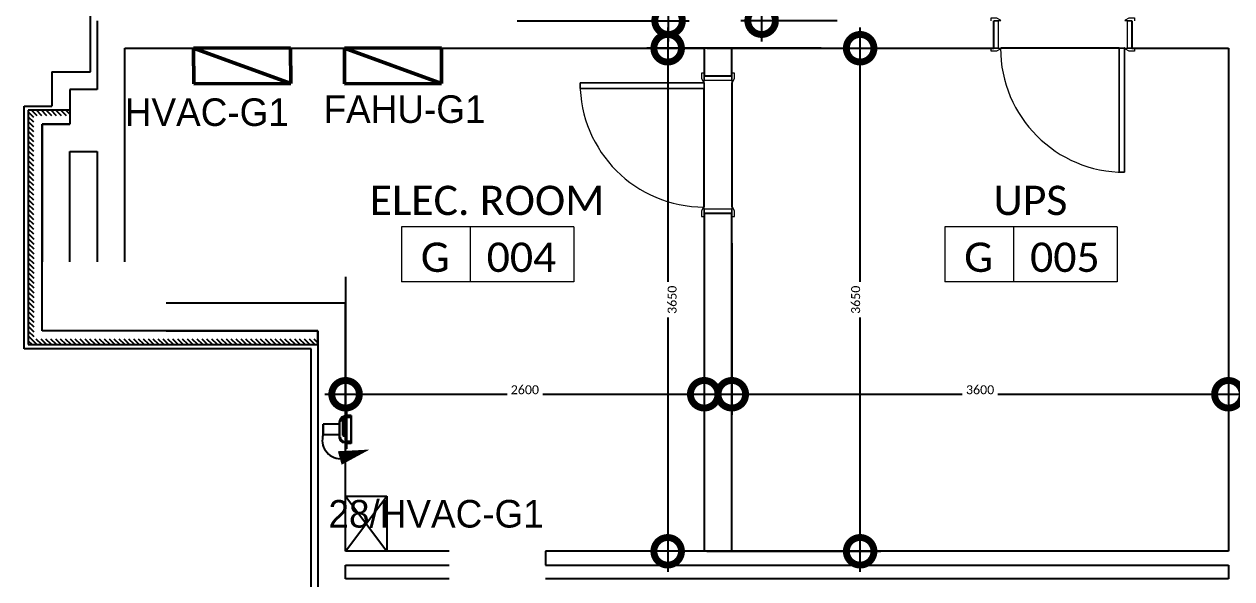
# Model space of a CAD drawing. Header units: metres. Extents: x 22.6 to 101.3, y 9.4 to 67.4.
# Drawn here: x 47.01 to 55.77, y 50.05 to 54.07 of the extents above; entities that cross this region are included whole.
import ezdxf

# ---------------------------------------------------------------- set-up
doc = ezdxf.new("R2010")
doc.units = ezdxf.units.M
doc.linetypes.add('ECG_Line-Ptrn-Sold', pattern=[9144.001000000002, 9144.000000000002, -0.001])
for name, color, linetype in [('00', 252, 'Continuous'), ('HVAC', 1, 'Continuous'), ('LIGHTING', 1, 'Continuous')]:
    doc.layers.add(name, color=color, linetype=linetype)
for name, color, linetype, lineweight in [('A-DIM', 7, 'Continuous', 5), ('A-DOOR', 5, 'Continuous', 5), ('A-TEXT', 7, 'ECG_Line-Ptrn-Sold', 13), ('A-WALL', 6, 'ECG_Line-Ptrn-Sold', 50), ('M-EQPM', 1, 'Continuous', 25)]:
    doc.layers.add(name, color=color, linetype=linetype, lineweight=lineweight)
doc.styles.add('Calibri', font='calibri.ttf', dxfattribs={"height": 0.2126391096979332})
doc.dimstyles.new('ECG_Dimn-Detl-100', dxfattribs={"dimscale": 0.3048, "dimtxt": 0.25, "dimasz": 1.312335958005249, "dimexe": 0.4921259842519685, "dimexo": 0.0625, "dimgap": 0, "dimtad": 1, "dimdec": 0, "dimlfac": 1000, "dimzin": 0, "dimdsep": 46, "dimtxsty": 'Calibri', "dimblk1": 'DOTSMALL', "dimblk2": 'DOTSMALL', "dimsah": 1, "dimcen": 0.09, "dimdle": 0.4921259842519685, "dimazin": 0, "dimtfac": 1, "dimtdec": 4, "dimtix": 1, "dimtmove": 0, "dimatfit": 3, "dimfxl": 0.4921259842519685, "dimfxlon": 1, "dimtvp": 1, "dimtolj": 1, "dimtzin": 0, "dimarcsym": 2})
doc.dimstyles.new('ECG_Dimn-Detl-100_2', dxfattribs={"dimscale": 0.3048, "dimtxt": 0.25, "dimasz": 1.312335958005249, "dimexe": 0.4921259842519685, "dimexo": 0.0625, "dimgap": 0, "dimtad": 1, "dimdec": 0, "dimlfac": 1000, "dimzin": 0, "dimdsep": 46, "dimtxsty": 'Calibri', "dimblk1": 'DOTSMALL', "dimblk2": 'DOTSMALL', "dimsah": 1, "dimcen": 0.09, "dimdle": 0.4921259842519685, "dimazin": 0, "dimtfac": 1, "dimtdec": 4, "dimtix": 1, "dimtmove": 0, "dimatfit": 3, "dimfxl": 0.4921259842519685, "dimfxlon": 1, "dimtvp": 1, "dimtolj": 1, "dimtzin": 0, "dimarcsym": 2})
pattern_1 = [(135, (0, 0), (-0.01767766952966369, -0.01767766952966369), [])]

# ---------------------------------------------------------------- blocks, each defined once
blk = doc.blocks.new('ECG_ Door-Single Leaf-Steel - 1000x2200 mm-3097160-GROUND FLOOR PLAN')
at = {"layer": 'A-DOOR'}
for p, q in [((0.407999999999996, 1.000000000000968), (0.407999999999996, 0.1000000000009684)), ((0.447999999999996, 1.000000000000968), (0.407999999999996, 1.000000000000968)), ((0.4079999999999928, 0.1000000000009684), (0.4079999999999928, 1.000000000000968)), ((0.4079999999999928, 1.000000000000968), (0.4479999999999928, 1.000000000000968)), ((0.447999999999996, 0.1000000000009684), (0.447999999999996, 1.000000000000968)), ((0.4479999999999928, 1.000000000000968), (0.4479999999999928, 0.1000000000009684)), ((-0.4800000000000013, 0.1200000000009744), (-0.5200000000000015, 0.1200000000009712)), ((-0.5200000000000015, 0.1200000000009712), (-0.5200000000000017, 0.1000000000009747)), ((-0.5000000000000283, 0.1000000000009737), (-0.4500000000000015, 0.1000000000009713)), ((-0.4680000000003104, 0.1000000000009697), (-0.5000000000003211, 0.1000000000009697)), ((-0.4540000000000017, 0.1060000000009712), (-0.4800000000000013, 0.1200000000009744)), ((-0.4680000000003104, -0.1), (-0.4680000000003104, 0.1000000000009697)), ((0.407999999999996, 0.1000000000009684), (0.447999999999996, 0.1000000000009684)), ((0.4479999999999928, 0.1000000000009684), (0.4079999999999928, 0.1000000000009684)), ((0.4499999999999915, 0.1000000000009684), (0.5000000000000181, 0.1000000000009681)), ((0.4799999999999915, 0.1200000000009682), (0.4539999999999915, 0.1060000000009683)), ((0.4679999999996772, 0.1000000000009697), (0.4679999999996772, -0.1)), ((0.4999999999996882, 0.1000000000009697), (0.4679999999996772, 0.1000000000009697)), ((0.5199999999999916, 0.1200000000009679), (0.4799999999999915, 0.1200000000009682)), ((0.5199999999999915, 0.100000000000968), (0.5199999999999916, 0.1200000000009679)), ((-0.5200000000000016, -0.1000000000000001), (-0.5200000000000016, -0.12)), ((-0.5200000000000016, -0.12), (-0.4800000000000015, -0.12)), ((-0.4500000000000016, -0.1000000000000001), (-0.5000000000000282, -0.1000000000000001)), ((-0.5000000000003211, -0.1), (-0.4680000000003104, -0.1)), ((-0.4800000000000015, -0.12), (-0.4540000000000016, -0.106)), ((0.50000000000002, -0.1000000000000001), (0.449999999999991, -0.1000000000000001)), ((0.4539999999999911, -0.106), (0.4799999999999908, -0.12)), ((0.4679999999996772, -0.1), (0.4999999999996882, -0.1)), ((0.4799999999999908, -0.12), (0.5199999999999909, -0.12)), ((0.5199999999999909, -0.12), (0.5199999999999909, -0.1000000000000001))]:
    blk.add_line(p, q, dxfattribs=at)
for centre, radius, start, end in [((0.4479999999999913, 0.1000000000009637), 0.900000000000004, 89.99999999999991, 179.9999999999999), ((-0.4580000000000015, 0.09900000000097121), 0.008062257748298515, 7.125016348902509, 60.25511870305892), ((0.4579999999999915, 0.09900000000096827), 0.008062257748298577, 119.7448812969417, 172.8749836510968), ((-0.4580000000000015, -0.099), 0.008062257748298529, 299.7448812969415, 352.8749836510968), ((0.4579999999999909, -0.099), 0.008062257748298515, 187.1250163489021, 240.2551187030581)]:
    blk.add_arc(centre, radius, start, end, dxfattribs=at)
blk = doc.blocks.new('ECG_ Door-Single Leaf-Steel - 1000x2200 mm-3097159-GROUND FLOOR PLAN')
at = {"layer": 'A-DOOR'}
for p, q in [((-0.5200000000000016, 0.12), (-0.4800000000000015, 0.12)), ((-0.5200000000000016, 0.1000000000000001), (-0.5200000000000016, 0.12)), ((-0.4500000000000016, 0.1000000000000001), (-0.4999999999999943, 0.1000000000000001)), ((-0.5000000000003211, 0.1), (-0.4680000000003104, 0.1)), ((-0.4800000000000015, 0.12), (-0.4540000000000016, 0.106)), ((-0.4680000000003104, 0.1), (-0.4680000000003104, -0.1000000000009697)), ((0.4999999999999861, 0.1000000000000001), (0.449999999999991, 0.1000000000000001)), ((0.4539999999999911, 0.106), (0.4799999999999908, 0.12)), ((0.4679999999996772, 0.1), (0.4999999999996882, 0.1)), ((0.4679999999996772, -0.1000000000009697), (0.4679999999996772, 0.1)), ((0.4799999999999908, 0.12), (0.5199999999999909, 0.12)), ((0.5199999999999909, 0.12), (0.5199999999999909, 0.1000000000000001)), ((-0.5200000000000015, -0.1200000000009712), (-0.5200000000000017, -0.1000000000009747)), ((-0.4800000000000013, -0.1200000000009744), (-0.5200000000000015, -0.1200000000009712)), ((-0.4999999999999944, -0.1000000000009737), (-0.4500000000000015, -0.1000000000009713)), ((-0.4680000000003104, -0.1000000000009697), (-0.5000000000003211, -0.1000000000009697)), ((-0.4540000000000017, -0.1060000000009712), (-0.4800000000000013, -0.1200000000009744)), ((0.407999999999996, -0.1000000000009684), (0.447999999999996, -0.1000000000009684)), ((0.407999999999996, -1.000000000000968), (0.407999999999996, -0.1000000000009684)), ((0.4079999999999928, -0.1000000000009684), (0.4079999999999928, -1.000000000000968)), ((0.4479999999999928, -0.1000000000009684), (0.4079999999999928, -0.1000000000009684)), ((0.447999999999996, -0.1000000000009684), (0.447999999999996, -1.000000000000968)), ((0.4479999999999928, -1.000000000000968), (0.4479999999999928, -0.1000000000009684)), ((0.4499999999999915, -0.1000000000009684), (0.4999999999999866, -0.1000000000009681)), ((0.4799999999999915, -0.1200000000009682), (0.4539999999999915, -0.1060000000009683)), ((0.4999999999996882, -0.1000000000009697), (0.4679999999996772, -0.1000000000009697)), ((0.5199999999999916, -0.1200000000009679), (0.4799999999999915, -0.1200000000009682)), ((0.5199999999999915, -0.100000000000968), (0.5199999999999916, -0.1200000000009679)), ((0.447999999999996, -1.000000000000968), (0.407999999999996, -1.000000000000968)), ((0.4079999999999928, -1.000000000000968), (0.4479999999999928, -1.000000000000968))]:
    blk.add_line(p, q, dxfattribs=at)
for centre, radius, start, end in [((-0.4580000000000015, 0.099), 0.008062257748298529, 7.125016348902825, 60.25511870305812), ((0.4579999999999909, 0.099), 0.008062257748298515, 119.7448812969415, 172.8749836510976), ((-0.4580000000000015, -0.09900000000097121), 0.008062257748298515, 299.7448812969407, 352.8749836510972), ((0.4479999999999913, -0.1000000000009637), 0.9000000000000054, 180.0000000000001, 269.9999999999997), ((0.4579999999999915, -0.09900000000096827), 0.008062257748298577, 187.1250163489029, 240.2551187030579)]:
    blk.add_arc(centre, radius, start, end, dxfattribs=at)
blk = doc.blocks.new('ECG_G-Tag-Room - ECG_G-Tag-Room-Engl-1568319-GROUND FLOOR PLAN')
at = {"layer": 'A-TEXT'}
for p, q in [((-0.006249999999999996, 0), (-0.006249999999999996, -0.004)), ((0.00625, 0), (-0.006249999999999996, 0)), ((-0.001249999999999994, -0.004), (-0.001249999999999987, 0)), ((0.00625, 0), (0.00625, -0.004)), ((0.006250000000000001, -0.004), (-0.006249999999999996, -0.004))]:
    blk.add_line(p, q, dxfattribs=at)
blk = doc.blocks.new('_DotSmall')
at = {"color": 0, "linetype": 'ByBlock', "const_width": 0.5}
blk.add_lwpolyline([(-0.0625, 0, 1), (0.0625, 0, 1)], format="xyb", close=True, dxfattribs=at)
blk = doc.blocks.new('EWETETT')
at = {"layer": 'A-WALL', "color": 4}
for points in [[(351.6226260178373, 1.777234227047302), (350.315628329874, 260.3643986215175), (-352.9296237057424, 256.8099301674229), (-351.6226260177791, -1.777234227047302), (351.6226260178373, 1.777234227047302), (-352.9296237057424, 256.8099301674229)], [(351.6226260178373, 1.777234227047302), (-351.6226260177791, -1.777234227047302), (-352.9296237057424, 256.8099301674229), (351.6226260178373, 1.777234227047302)]]:
    blk.add_lwpolyline(points, dxfattribs=at)
blk = doc.blocks.new('A$C5fadd77b')
at = {"layer": 'LIGHTING', "color": 4, "xscale": 0.001, "yscale": 0.001, "zscale": 0.001}
blk.add_blockref('EWETETT', (-0.4877765756690451, -0.1455769761855166), dxfattribs=at)
blk = doc.blocks.new('ECG_MECHEQ-Fan Exhaust-Captive Aire-Axial Wall-Mounted - EX_F-03-1819147-GROUND FLOOR PLAN')
at = {"layer": 'M-EQPM'}
for p, q in [((49324.88060839778, 51221.13237988705), (49324.88060839778, 51143.34487988704)), ((49324.88060839778, 51143.34487988702), (49324.88060839778, 51221.13237988701)), ((49324.88060839778, 51221.13237988704), (49337.58060839777, 51221.13237988704)), ((49337.58060839777, 51221.13237988701), (49337.58060839777, 51143.34487988702)), ((49337.58060839777, 51143.34487988704), (49337.58060839777, 51221.13237988705)), ((49343.93060839777, 51273.51987988704), (49343.93060839777, 50990.94487988703)), ((49343.93060839777, 50990.94487988703), (49343.93060839777, 51273.51987988704)), ((49343.93060839777, 51273.51987988704), (49343.93060839777, 51273.51987988704)), ((49343.93060839777, 51273.51987988704), (49350.28060839778, 51273.51987988704)), ((49350.28060839778, 51273.51987988704), (49343.93060839777, 51273.51987988704)), ((49350.28060839778, 51263.99487988704), (49343.93060839777, 51263.99487988704)), ((49350.28060839778, 51263.99487988704), (49343.93060839777, 51263.99487988704)), ((49343.93060839777, 51259.23237988704), (49343.93060839777, 51259.23237988704)), ((49343.93060839777, 51259.23237988704), (49343.93060839777, 51259.23237988704)), ((49343.93060839777, 51259.23237988704), (49343.93060839777, 51259.23237988704)), ((49343.93060839777, 51259.23237988704), (49343.93060839777, 51259.23237988704)), ((49343.93060839777, 51254.46987988704), (49350.28060839778, 51254.46987988704)), ((49343.93060839777, 51254.46987988704), (49350.28060839778, 51254.46987988704)), ((49343.93060839781, 51033.2744865098), (49343.93060839782, 51231.19027326426)), ((49343.93060839782, 51231.19027326426), (49343.93060839781, 51033.2744865098)), ((49343.93060839782, 51224.84027326427), (49343.93060839781, 51039.6244865098)), ((49343.93060839781, 51039.6244865098), (49343.93060839782, 51224.84027326427)), ((49350.28060839778, 51224.30737988704), (49343.93060839777, 51224.30737988704)), ((49350.28060839778, 51273.51987988704), (49350.28060839778, 51273.51987988704)), ((49350.28060839778, 51273.51987988704), (49350.28060839778, 50990.94487988703)), ((49350.28060839778, 50990.94487988703), (49350.28060839778, 51273.51987988704)), ((49350.28060839778, 51259.23237988704), (49350.28060839778, 51259.23237988704)), ((49350.28060839778, 51259.23237988704), (49350.28060839778, 51259.23237988704)), ((49350.28060839778, 51259.23237988704), (49350.28060839778, 51259.23237988704)), ((49350.28060839778, 51259.23237988704), (49350.28060839778, 51259.23237988704)), ((49350.28060839778, 51233.83237988704), (49350.28060839778, 51030.63237988704)), ((49350.28060839778, 51030.63237988704), (49350.28060839778, 51233.83237988704)), ((49350.28060839778, 51233.83237988704), (49350.28060839778, 51233.83237988704)), ((49350.28060839778, 51233.83237988704), (49385.20560839777, 51233.83237988704)), ((49385.20560839777, 51233.83237988704), (49350.28060839778, 51233.83237988704)), ((49350.28060839778, 51219.54487988704), (49350.28060839778, 51219.54487988704)), ((49350.28060839778, 51219.54487988704), (49350.28060839778, 51044.91987988703)), ((49350.28060839778, 51044.91987988703), (49350.28060839778, 51219.54487988704)), ((49350.28060839778, 51219.54487988704), (49385.20560839777, 51219.54487988704)), ((49385.20560839777, 51219.54487988704), (49350.28060839778, 51219.54487988704)), ((49385.20560839777, 51233.83237988704), (49385.20560839777, 51233.83237988704)), ((49385.20560839777, 51233.83237988704), (49385.20560839777, 51030.63237988704)), ((49385.20560839777, 51030.63237988704), (49385.20560839777, 51233.83237988704)), ((49385.20560839777, 51219.54487988704), (49385.20560839777, 51044.91987988703)), ((49385.20560839777, 51044.91987988703), (49385.20560839777, 51219.54487988704)), ((49385.20560839777, 51219.54487988704), (49385.20560839777, 51219.54487988704)), ((49299.48060839776, 51169.06237988704), (49182.00560839778, 51169.06237988704)), ((49182.00560839778, 51095.40237988703), (49182.00560839778, 51169.06237988704)), ((49182.00560839778, 51169.06237988704), (49182.00560839778, 51095.40237988703)), ((49299.48060839776, 51095.40237988703), (49299.48060839776, 51169.06237988704)), ((49299.48060839776, 51169.06237988704), (49299.48060839776, 51095.40237988703)), ((49343.93060839777, 51154.45737988703), (49318.53060839777, 51154.45737988703)), ((49318.53060839777, 51132.23237988703), (49318.53060839777, 51132.23237988703)), ((49318.53060839777, 51132.23237988703), (49318.53060839777, 51132.23237988703)), ((49337.58060839777, 51154.45737988703), (49324.88060839778, 51154.45737988703)), ((49324.88060839778, 51143.34487988703), (49324.88060839778, 51110.00737988704)), ((49324.88060839778, 51087.7795598343), (49324.88060839778, 51143.34487988702)), ((49324.88060839778, 51143.34487988702), (49337.58060839777, 51143.34487988702)), ((49324.88060839778, 51110.00737988704), (49324.88060839778, 51143.34487988604)), ((49324.88060839778, 51143.34487988604), (49324.88060839778, 51087.78378998058)), ((49337.58060839777, 51143.34487988604), (49324.88060839778, 51143.34487988604)), ((49324.88060839778, 51143.34487988701), (49324.88060839778, 51143.34487988704)), ((49337.58060839777, 51143.34487988701), (49324.88060839778, 51143.34487988701)), ((49337.58060839777, 51143.34487988702), (49324.88060839778, 51143.34487988702)), ((49337.58060839777, 51143.34487988702), (49337.58060839777, 51087.7795598343)), ((49337.58060839777, 51110.00737988704), (49337.58060839777, 51143.34487988703)), ((49337.58060839777, 51087.78378998058), (49337.58060839777, 51143.34487988604)), ((49337.58060839777, 51143.34487988604), (49337.58060839777, 51110.00737988704)), ((49337.58060839777, 51143.34487988704), (49337.58060839777, 51143.34487988701)), ((49350.28060839778, 51187.79487988704), (49343.93060839777, 51187.79487988704)), ((49350.28060839778, 51187.79487988704), (49343.93060839777, 51187.79487988704)), ((49343.93060839777, 51183.03237988704), (49343.93060839777, 51183.03237988704)), ((49343.93060839777, 51183.03237988704), (49343.93060839777, 51183.03237988704)), ((49343.93060839777, 51183.03237988704), (49343.93060839777, 51183.03237988704)), ((49343.93060839777, 51183.03237988704), (49343.93060839777, 51183.03237988704)), ((49343.93060839777, 51178.26987988704), (49350.28060839778, 51178.26987988704)), ((49343.93060839777, 51178.26987988704), (49350.28060839778, 51178.26987988704)), ((49343.93060839777, 51132.23237988703), (49343.93060839777, 51132.23237988703)), ((49343.93060839777, 51132.23237988703), (49343.93060839777, 51132.23237988703)), ((49343.93060839777, 51132.23237988703), (49343.93060839777, 51132.23237988703)), ((49343.93060839777, 51132.23237988703), (49343.93060839777, 51132.23237988703)), ((49350.28060839778, 51183.03237988704), (49350.28060839778, 51183.03237988704)), ((49350.28060839778, 51183.03237988704), (49350.28060839778, 51183.03237988704)), ((49350.28060839778, 51183.03237988704), (49350.28060839778, 51183.03237988704)), ((49350.28060839778, 51183.03237988704), (49350.28060839778, 51183.03237988704)), ((49350.28060839778, 51132.23237988703), (49350.28060839778, 51132.23237988703)), ((49350.28060839778, 51132.23237988703), (49350.28060839778, 51132.23237988703)), ((49182.00560839778, 51095.40237988703), (49299.48060839776, 51095.40237988703)), ((49318.53060839777, 51110.00737988704), (49343.93060839777, 51110.00737988704)), ((49324.88060839778, 51110.00737988704), (49324.88060839778, 51087.7795598343)), ((49337.58060839777, 51110.00737988704), (49324.88060839778, 51110.00737988704)), ((49324.88060839778, 51110.00737988704), (49337.58060839777, 51110.00737988704)), ((49324.88060839778, 51087.78378998058), (49324.88060839778, 51110.00737988704)), ((49337.58060839777, 51110.00737988704), (49324.88060839778, 51110.00737988704)), ((49324.88060839778, 51087.78378998058), (49337.58060839777, 51087.78378998058)), ((49337.58060839777, 51087.7795598343), (49324.88060839778, 51087.7795598343)), ((49324.88060839778, 51086.24221447181), (49337.58060839777, 51086.24221447181)), ((49324.88060839778, 51086.23754936005), (49337.58060839777, 51086.23754936005)), ((49337.58060839777, 51087.7795598343), (49337.58060839777, 51110.00737988704)), ((49337.58060839777, 51110.00737988704), (49337.58060839777, 51087.78378998058)), ((49350.28060839778, 51086.19487988703), (49343.93060839777, 51086.19487988703)), ((49350.28060839778, 51086.19487988703), (49343.93060839777, 51086.19487988703)), ((49343.93060839777, 51081.43237988703), (49343.93060839777, 51081.43237988703)), ((49343.93060839777, 51081.43237988703), (49343.93060839777, 51081.43237988703)), ((49343.93060839777, 51081.43237988703), (49343.93060839777, 51081.43237988703)), ((49343.93060839777, 51081.43237988703), (49343.93060839777, 51081.43237988703)), ((49343.93060839777, 51076.66987988703), (49350.28060839778, 51076.66987988703)), ((49343.93060839777, 51076.66987988703), (49350.28060839778, 51076.66987988703)), ((49350.28060839778, 51081.43237988703), (49350.28060839778, 51081.43237988703)), ((49350.28060839778, 51081.43237988703), (49350.28060839778, 51081.43237988703)), ((49350.28060839778, 51081.43237988703), (49350.28060839778, 51081.43237988703)), ((49350.28060839778, 51081.43237988703), (49350.28060839778, 51081.43237988703)), ((49350.28060839778, 51044.91987988703), (49350.28060839778, 51044.91987988703)), ((49385.20560839777, 51044.91987988703), (49350.28060839778, 51044.91987988703)), ((49385.20560839777, 51044.91987988703), (49350.28060839778, 51044.91987988703)), ((49385.20560839777, 51044.91987988703), (49385.20560839777, 51044.91987988703)), ((49343.93060839777, 51040.15737988703), (49350.28060839778, 51040.15737988703)), ((49350.28060839778, 51009.99487988702), (49343.93060839777, 51009.99487988702)), ((49350.28060839778, 51009.99487988702), (49343.93060839777, 51009.99487988702)), ((49343.93060839777, 51005.23237988702), (49343.93060839777, 51005.23237988702)), ((49343.93060839777, 51005.23237988702), (49343.93060839777, 51005.23237988702)), ((49343.93060839777, 51005.23237988701), (49343.93060839777, 51005.23237988701)), ((49343.93060839777, 51005.23237988701), (49343.93060839777, 51005.23237988701)), ((49343.93060839777, 51000.46987988702), (49350.28060839778, 51000.46987988702)), ((49343.93060839777, 51000.46987988702), (49350.28060839778, 51000.46987988702)), ((49343.93060839777, 50990.94487988703), (49343.93060839777, 50990.94487988703)), ((49350.28060839778, 50990.94487988703), (49343.93060839777, 50990.94487988703)), ((49350.28060839778, 50990.94487988703), (49343.93060839777, 50990.94487988703)), ((49350.28060839778, 51030.63237988704), (49350.28060839778, 51030.63237988704)), ((49385.20560839777, 51030.63237988704), (49350.28060839778, 51030.63237988704)), ((49385.20560839777, 51030.63237988704), (49350.28060839778, 51030.63237988704)), ((49350.28060839778, 51005.23237988702), (49350.28060839778, 51005.23237988702)), ((49350.28060839778, 51005.23237988702), (49350.28060839778, 51005.23237988702)), ((49350.28060839778, 51005.23237988701), (49350.28060839778, 51005.23237988701)), ((49350.28060839778, 51005.23237988701), (49350.28060839778, 51005.23237988701)), ((49350.28060839778, 50990.94487988703), (49350.28060839778, 50990.94487988703)), ((49385.20560839777, 51030.63237988704), (49385.20560839777, 51030.63237988704))]:
    blk.add_line(p, q, dxfattribs=at)
at = {"layer": 'M-EQPM', "flags": 128}
for points in [[(49299.48060839783, 51186.74027326428), (49304.15866889776, 51206.58958882938), (49317.20818222924, 51222.26089318656), (49335.88240315673, 51230.45558971511), (49343.93060839782, 51231.19027326426)], [(49343.93060839782, 51224.84027326427), (49325.664495377, 51220.17616887229), (49311.87056387664, 51207.32579111784), (49305.92604940821, 51189.43536064781), (49305.83060839782, 51186.74027326428)], [(49299.48060839783, 51186.74027326428), (49299.48060839783, 51182.04672261165), (49299.48060839783, 51168.77437258449), (49299.48060839783, 51149.20892689551), (49299.48060839783, 51126.71985754933), (49299.48060839783, 51105.18012970995), (49299.48060839783, 51088.299217268), (49299.48060839783, 51078.98427413094), (49299.48060839783, 51077.72448650979)], [(49299.48060839783, 51077.72448650979), (49299.48060839783, 51082.41803716242), (49299.48060839783, 51095.69038718957), (49299.48060839783, 51115.25583287855), (49299.48060839783, 51137.74490222474), (49299.48060839783, 51159.28463006411), (49299.48060839783, 51176.16554250605), (49299.48060839783, 51185.48048564313), (49299.48060839783, 51186.74027326428)], [(49343.93060839781, 51033.2744865098), (49324.08129283272, 51037.95254700973), (49308.40998847553, 51051.0020603412), (49300.21529194699, 51069.6762812687), (49299.48060839783, 51077.72448650979)], [(49305.83060839782, 51077.72448650979), (49310.4947127898, 51059.45837348897), (49323.34509054425, 51045.66444198861), (49341.23552101429, 51039.71992752018), (49343.93060839781, 51039.6244865098)]]:
    blk.add_lwpolyline(points, dxfattribs=at)
blk = doc.blocks.new('A$C5b2929d4')
at = {"layer": 'M-EQPM'}
blk.add_blockref('ECG_MECHEQ-Fan Exhaust-Captive Aire-Axial Wall-Mounted - EX_F-03-1819147-GROUND FLOOR PLAN', (-29493.93060839771, -18647.32717912511), dxfattribs=at)

msp = doc.modelspace()

# ---------------------------------------------------------------- hatches: boundary and pattern name
at = {"layer": '00'}
h = msp.add_hatch(dxfattribs=at)
h.set_pattern_fill('FP_2', color=252, style=0, pattern_type=2)
h.set_pattern_definition(pattern_1)
h.paths.add_polyline_path([(47.08393060839787, 51.74732717912526), (47.08393060839787, 53.44732717912529), (47.04393060839787, 53.44732717912529), (47.04393060839787, 51.74732717912529)], flags=0)
h = msp.add_hatch(dxfattribs=at)
h.set_pattern_fill('FP_2', color=252, style=0, pattern_type=2)
h.set_pattern_definition(pattern_1)
h.paths.add_polyline_path([(47.08393060839787, 53.40732717912527), (47.34393060839788, 53.4073271791253), (47.34393060839788, 53.44732717912529), (47.08393060839787, 53.44732717912529)], flags=0)
h = msp.add_hatch(dxfattribs=at)
h.set_pattern_fill('FP_2', color=252, style=0, pattern_type=2)
h.set_pattern_definition(pattern_1)
h.paths.add_polyline_path([(49.14393060839789, 51.74732717912526), (49.14393060839789, 51.78732717912531), (47.08393060839781, 51.78732717912528), (47.08393060839787, 51.74732717912526), (47.71687505899169, 51.74732717912529)], flags=0)

# ---------------------------------------------------------------- linework, layer by layer
at = {"layer": '00', "color": 252}
for p, q in [((47.49393060839785, 53.72732717912521), (47.49393060839786, 59.9473271791252)), ((47.54393060839784, 54.09732717912517), (47.54393060839784, 53.59732717912522)), ((54.04393060839782, 53.89732717912515), (54.04393060839782, 54.09732717912514)), ((55.04393060839781, 54.09732717912514), (55.04393060839781, 53.89732717912515)), ((47.74393060839787, 52.34732717912519), (47.74393060839787, 53.89732717912522)), ((47.74393060839787, 53.89732717912522), (51.94393060839781, 53.89732717912515)), ((51.94393060839781, 53.89732717912515), (51.94393060839781, 53.69732717912505)), ((52.14393060839784, 53.69732717912505), (52.14393060839784, 53.89732717912515)), ((52.14393060839784, 53.89732717912515), (54.04393060839782, 53.89732717912515)), ((54.9519306083978, 53.89732717912513), (54.09393060839781, 53.89732717912514)), ((54.95193060839781, 53.89732717912516), (54.09393060839781, 53.89732717912516)), ((54.99393060839779, 53.89732717912513), (54.9919306083978, 53.89732717912513)), ((54.99393060839779, 53.89732717912516), (54.9919306083978, 53.89732717912516)), ((55.04393060839781, 53.89732717912515), (55.74393060839785, 53.89732717912511)), ((55.74393060839792, 53.89732717912515), (55.74393060839785, 50.24732717912514)), ((47.2139306083978, 53.72732717912521), (47.49393060839785, 53.72732717912521)), ((47.2139306083978, 53.72732717912521), (47.2139306083978, 53.47732717912521)), ((51.94393060839781, 53.69732717912505), (52.14393060839784, 53.69732717912505)), ((47.54393060839778, 53.59732717912522), (47.34393060839783, 53.59732717912522)), ((47.34393060839783, 53.59732717912522), (47.34393060839783, 53.3473271791252)), ((51.94393060839781, 53.64532717912505), (51.94393060839781, 53.64732717912505)), ((51.94393060839781, 53.64532717912505), (51.94393060839781, 53.64732717912505)), ((51.94393060839781, 52.74732717912506), (51.94393060839781, 53.60532717912505)), ((51.94393060839781, 52.74732717912506), (51.94393060839781, 53.60532717912505)), ((52.14393060839782, 53.64732717912505), (52.14393060839781, 52.74732717912506)), ((52.14393060839782, 53.64732717912505), (52.14393060839782, 52.74732717912506)), ((47.01393060839777, 51.71732717912521), (47.01393060839777, 53.47732717912521)), ((47.01393060839777, 53.47732717912521), (47.2139306083978, 53.47732717912521)), ((47.04393060839782, 53.44732717912522), (47.04393060839782, 51.74732717912522)), ((47.34393060839783, 53.44732717912522), (47.04393060839782, 53.44732717912522)), ((47.1439306083978, 53.3473271791252), (47.1439306083978, 52.34732717912519)), ((47.34393060839783, 53.3473271791252), (47.1439306083978, 53.3473271791252)), ((47.1439306083978, 51.84732717912524), (47.1439306083978, 53.3473271791252)), ((47.1439306083978, 53.3473271791252), (47.34393060839783, 53.3473271791252)), ((47.34393060839776, 52.34732717912519), (47.34393060839783, 53.14732717912521)), ((47.34393060839783, 53.14732717912521), (47.54393060839778, 53.14732717912521)), ((47.54393060839784, 53.14732717912521), (47.54393060839784, 52.34732717912519)), ((52.14393060839784, 52.69732717912508), (51.94393060839781, 52.69732717912508)), ((51.94393060839781, 52.69732717912508), (51.94393060839781, 50.24732717912514)), ((52.14393060839777, 50.24732717912514), (52.14393060839784, 52.69732717912508)), ((49.34393060839778, 52.04732717912519), (48.0439306083978, 52.04732717912519)), ((49.34393060839778, 50.24732717912514), (49.34393060839778, 52.04732717912519)), ((49.14393060839783, 51.8473271791252), (47.1439306083978, 51.84732717912524)), ((48.0439306083978, 51.8473271791252), (49.14393060839783, 51.8473271791252)), ((49.14393060839783, 51.84732717912517), (49.14393060839783, 49.8473271791252)), ((49.14393060839783, 51.74732717912519), (49.14393060839783, 51.8473271791252)), ((47.04393060839782, 51.74732717912522), (49.14393060839783, 51.74732717912519)), ((49.0939306083978, 51.7173271791252), (47.01393060839777, 51.71732717912521)), ((49.0939306083978, 42.54732717912514), (49.0939306083978, 51.7173271791252)), ((49.3439306083978, 50.64732717912516), (49.6439306083978, 50.64732717912516)), ((49.3439306083978, 50.24732717912516), (49.3439306083978, 50.64732717912516)), ((49.3439306083978, 50.24732717912516), (49.6439306083978, 50.64732717912516)), ((49.3439306083978, 50.64732717912516), (49.6439306083978, 50.24732717912516)), ((49.6439306083978, 50.64732717912516), (49.6439306083978, 50.24732717912516)), ((50.09393060839772, 50.24732717912514), (49.34393060839778, 50.24732717912514)), ((49.6439306083978, 50.24732717912516), (49.3439306083978, 50.24732717912516)), ((51.94393060839781, 50.24732717912518), (50.79393060839777, 50.24732717912514)), ((50.79393060839777, 50.24732717912514), (50.79393060839777, 50.14732717912513)), ((55.74393060839778, 50.24732717912514), (52.14393060839777, 50.24732717912514)), ((49.34393060839778, 50.04732717912519), (49.34393060839778, 50.14732717912513)), ((49.34393060839778, 50.14732717912513), (50.09393060839772, 50.14732717912513)), ((50.79393060839777, 50.14732717912513), (55.74393060839778, 50.14732717912513)), ((55.74393060839778, 50.14732717912513), (55.74393060839778, 50.04732717912515)), ((50.09393060839772, 50.04732717912515), (49.34393060839778, 50.04732717912519)), ((55.74393060839778, 50.04732717912513), (50.79393060839777, 50.04732717912515))]:
    msp.add_line(p, q, dxfattribs=at)
at = {"layer": 'HVAC'}
msp.add_lwpolyline([(49.3016272584929, 50.92442791386091, 0.1015284458584754, 0, 0), (49.51798525175639, 50.98552130944415, 0, 0, 0)], format="xyseb", dxfattribs=at)
msp.add_arc((49.30907658175472, 51.05311370168324), 0.1339229800075732, 161.5927774579589, 269.0325650594948, dxfattribs=at)

# ---------------------------------------------------------------- block references
at = {"layer": '00', "color": 252}
msp.add_blockref('ECG_ Door-Single Leaf-Steel - 1000x2200 mm-3097159-GROUND FLOOR PLAN', (54.54393060839782, 53.99732717912513), dxfattribs=at)
at = {"layer": '00', "color": 252, "rotation": 89.99999999999962}
msp.add_blockref('ECG_ Door-Single Leaf-Steel - 1000x2200 mm-3097160-GROUND FLOOR PLAN', (52.04393060839782, 53.19732717912507), dxfattribs=at)
at = {"layer": '00', "color": 252, "xscale": 99.99999999999993, "yscale": 99.99999999999993, "zscale": 99.99999999999993}
for p in [(50.37413378641504, 52.6020605481228), (54.31338646665679, 52.6020605481228)]:
    msp.add_blockref('ECG_G-Tag-Room - ECG_G-Tag-Room-Engl-1568319-GROUND FLOOR PLAN', p, dxfattribs=at)
at = {"layer": 'HVAC'}
for p in [(49.08298866839363, 53.78595215723351), (50.17648368544645, 53.78609422514329)]:
    msp.add_blockref('A$C5fadd77b', p, dxfattribs=at)
at = {"layer": 'HVAC', "xscale": 0.001, "yscale": 0.001, "zscale": 0.001}
msp.add_blockref('A$C5b2929d4', (29.49393060839769, 18.64732717912509), dxfattribs=at)

# ---------------------------------------------------------------- texts
at = {"layer": '00', "color": 252, "char_height": 0.212639109697933, "attachment_point": 2, "line_spacing_factor": 1.156427148766662, "style": 'Calibri'}
for s, insert, width in [('ELEC. ROOM', (50.36928576500181, 52.89968586323858), 2.060999999999998), ('UPS', (54.30853844524356, 52.89968586323858), 0.6509999999999992), ('\\fCalibri|b0|i0|c178|p34|;G', (49.99376726298313, 52.48714612645846), 0.2549999999999997), ('004', (50.61928576500181, 52.48714612645846), 0.6119999999999993), ('\\fCalibri|b0|i0|c178|p34|;G', (53.93301994322488, 52.48714612645846), 0.2549999999999997), ('005', (54.55853844524356, 52.48714612645846), 0.6119999999999993)]:
    msp.add_mtext(s, dxfattribs=dict(at, insert=insert, width=width))
at = {"layer": 'HVAC', "color": 40, "true_color": 0xf8d731, "char_height": 0.2, "attachment_point": 1}
for s, insert in [('HVAC-G1', (47.74393060839787, 53.53361567484716)), ('FAHU-G1', (49.18440541562415, 53.55554828806403)), ('28/HVAC-G1', (49.22009194894453, 50.61962031135952))]:
    msp.add_mtext_dynamic_manual_height_columns(s, width=0.006098533931549355, gutter_width=1, heights=[0], dxfattribs=dict(at, insert=insert))

# ---------------------------------------------------------------- dimensions: what is measured, and where the dimension line sits
at = {"layer": 'A-DIM'}
for base, p1, p2, dimstyle, override in [((51.68576220944379, 57.69732717912517), (51.53576220944378, 54.09732717912517), (51.53576220944379, 57.69732717912517), 'ECG_Dimn-Detl-100', {"dimpost": '<>', "dimfxl": 3.600000000000001}), ((52.36021151971538, 54.09732717912515), (52.51021151971539, 55.89732717912516), (52.51021151971538, 54.09732717912515), 'ECG_Dimn-Detl-100_2', {"dimpost": '<>', "dimfxl": 1.800000000000004}), ((51.67901055031739, 50.24732717912516), (51.82901055031739, 53.89732717912516), (51.82901055031738, 50.24732717912516), 'ECG_Dimn-Detl-100', {"dimpost": '<>', "dimfxl": 3.650000000000006}), ((53.07431812121668, 53.89732717912515), (52.92431812121665, 50.24732717912514), (52.92431812121669, 53.89732717912515), 'ECG_Dimn-Detl-100', {"dimpost": '<>', "dimfxl": 3.650000000000006})]:
    msp.add_linear_dim(base=base, p1=p1, p2=p2, angle=89.99999999999991, dimstyle=dimstyle, override=override, dxfattribs=at).render()
for base, p1, p2, override in [((51.94393060839781, 51.38679980552009), (49.34393060839781, 52.5696582604475), (51.94393060839781, 51.53679980552009), {"dimpost": '<>', "dimfxl": 2.797641254327474}), ((55.7439306083978, 51.38679980552009), (52.14393060839781, 51.53679980552009), (55.7439306083978, 51.53679980552009), {"dimpost": '<>', "dimfxl": 3.599999999999987})]:
    msp.add_linear_dim(base=base, p1=p1, p2=p2, dimstyle='ECG_Dimn-Detl-100', override=override, dxfattribs=at).render()

doc.saveas('drawing.dxf')
